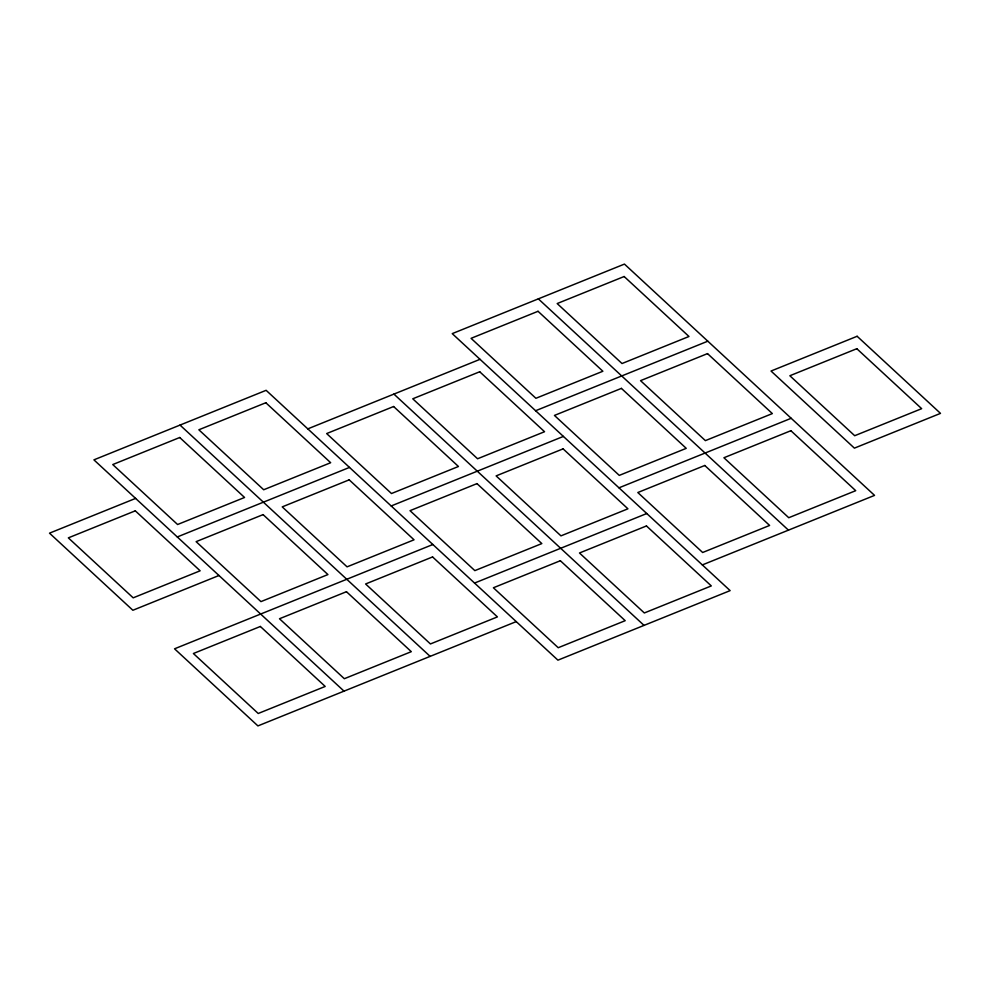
<?xml version="1.0" encoding="UTF-8"?>
<svg xmlns="http://www.w3.org/2000/svg" width="990" height="990" viewBox="0 0 990 990"><rect width="100%" height="100%" fill="white"/><g stroke="black" fill="none" stroke-linecap="round" stroke-linejoin="round"><path stroke-width="1.49" d="M135.605 498.403L49.5 533.164L132.87 610.261L218.976 575.499M307.816 428.868L480.026 359.321M177.284 536.951L349.495 467.416M535.602 410.726L707.813 341.191M391.186 505.964L563.397 436.417M432.865 544.512L174.549 648.809L257.92 725.905L516.236 621.609M618.973 487.822L791.183 418.287M474.557 583.061L646.767 513.525M702.343 564.919L874.554 495.384L624.442 264.095L452.232 333.63L730.137 590.622L557.927 660.157L266.124 390.32L93.914 459.855L344.025 691.144M538.337 298.856L788.448 530.145M393.921 394.094L644.032 625.383M180.019 425.081L430.13 656.37M179.722 437.506L112.749 464.558L177.594 524.514L244.567 497.475L179.722 437.506M265.827 402.744L198.854 429.784L263.699 489.753L330.672 462.714L265.827 402.744M538.04 311.293L471.067 338.332L535.912 398.289L602.873 371.25L538.04 311.293M624.146 276.519L557.172 303.559L622.017 363.528L688.978 336.489L624.146 276.519M135.296 510.828L68.335 537.867L133.18 597.836L200.141 570.797L135.296 510.828M393.612 406.519L326.65 433.571L391.483 493.527L458.457 466.488L393.612 406.519M479.717 371.757L412.756 398.797L477.588 458.766L544.562 431.714L479.717 371.757M263.093 514.614L196.119 541.654L260.964 601.611L327.938 574.571L263.093 514.614M349.198 479.841L282.224 506.88L347.069 566.849L414.043 539.81L349.198 479.841M621.411 388.389L554.437 415.429L619.282 475.386L686.243 448.346L621.411 388.389M707.516 353.616L640.542 380.655L705.387 440.624L772.349 413.585L707.516 353.616M476.982 483.615L410.021 510.667L474.854 570.624L541.827 543.584L476.982 483.615M563.087 448.854L496.114 475.893L560.959 535.862L627.932 508.811L563.087 448.854M857.13 336.278L771.024 371.04L854.395 448.136L940.5 413.375L857.13 336.278M856.82 348.703L789.859 375.742L854.704 435.711L921.665 408.672L856.82 348.703M260.358 626.472L193.384 653.511L258.229 713.481L325.203 686.441L260.358 626.472M346.463 591.711L279.489 618.75L344.334 678.707L411.308 651.668L346.463 591.711M432.568 556.937L365.595 583.976L430.44 643.946L497.413 616.906L432.568 556.937M704.781 465.486L637.808 492.525L702.652 552.494L769.614 525.442L704.781 465.486M790.886 430.712L723.913 457.751L788.758 517.721L855.719 490.681L790.886 430.712M560.352 560.724L493.391 587.763L558.224 647.72L625.197 620.681L560.352 560.724M646.458 525.95L579.484 552.989L644.329 612.958L711.303 585.919L646.458 525.95"/></g></svg>
